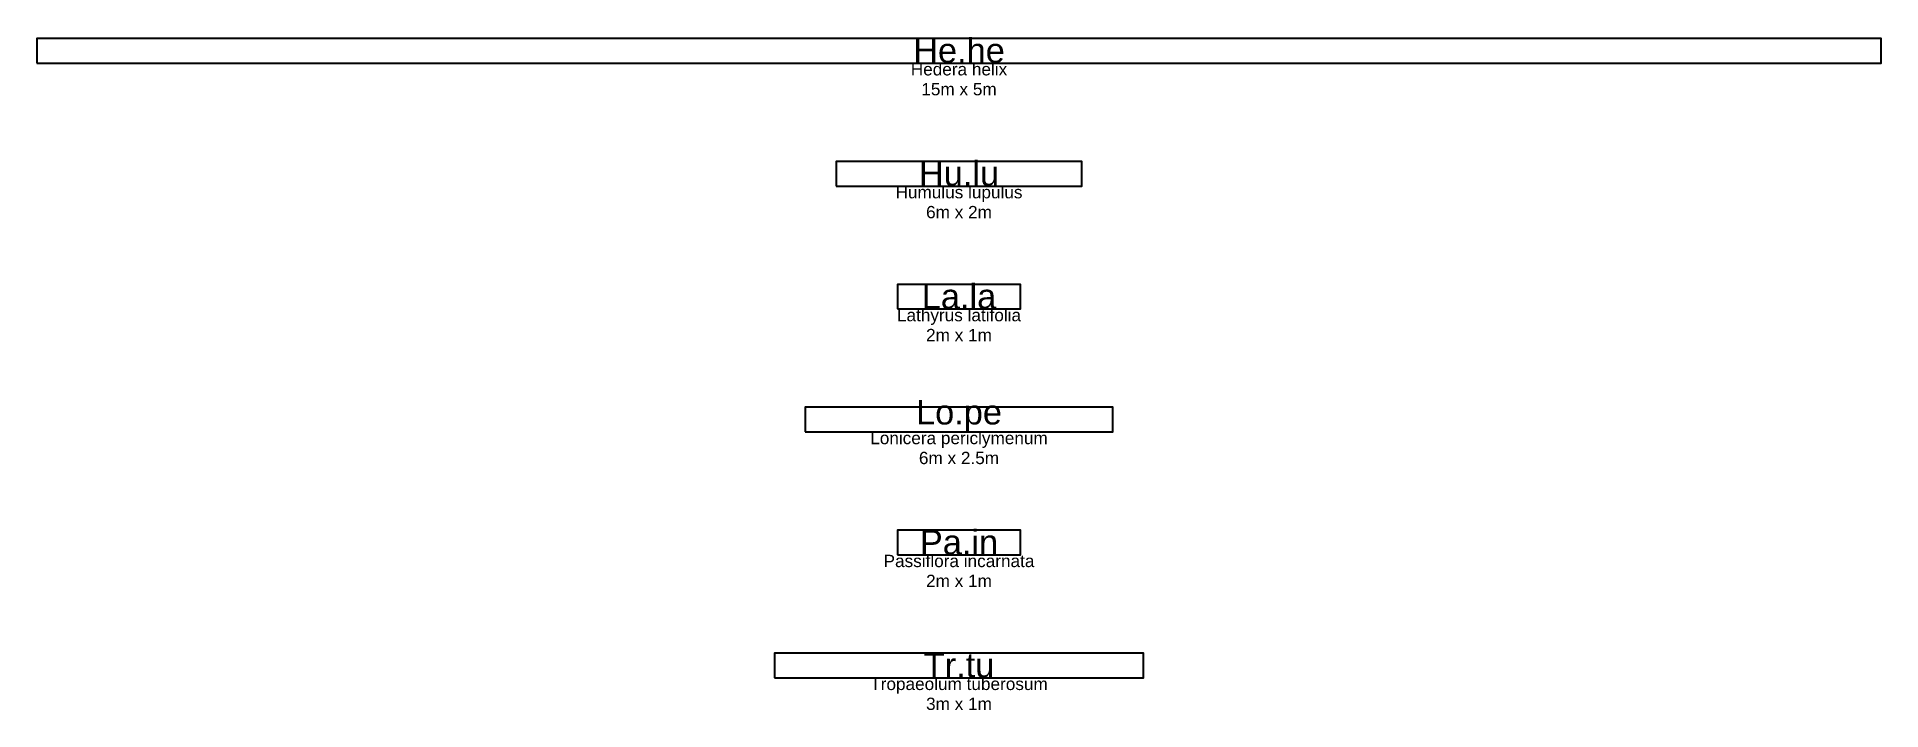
# Model space of a CAD drawing. Header units: metres. Extents: x 57.5 to 72.5, y 31.7 to 52.
# Drawn here: x 57.5 to 72.5, y 31.74 to 37.21 of the extents above; entities outside this region: 1.
import ezdxf

# ---------------------------------------------------------------- set-up
doc = ezdxf.new("R2010")
doc.units = ezdxf.units.M
for name, color, linetype, lineweight, true_color in [('Labels', 6, 'Continuous', 25, 0xff00ff), ('Plant - Climber', 3, 'Continuous', 25, 0x00ff00), ('Plant label', 30, 'Continuous', 25, 0xff7f00)]:
    doc.layers.add(name, color=color, linetype=linetype, lineweight=lineweight, true_color=true_color)
doc.styles.add('textstyle11', font='')
doc.styles.add('textstyle12', font='')
doc.styles.add('textstyle13', font='')
doc.styles.add('textstyle14', font='')
doc.styles.add('textstyle15', font='')
doc.styles.add('textstyle16', font='')
doc.styles.add('textstyle17', font='')
doc.styles.add('textstyle18', font='')
doc.styles.add('textstyle19', font='')
doc.styles.add('textstyle20', font='')
doc.styles.add('textstyle21', font='')
doc.styles.add('textstyle22', font='')
doc.styles.add('textstyle23', font='')
doc.styles.get('textstyle11').set_extended_font_data('Arial')
doc.styles.get('textstyle12').set_extended_font_data('Arial')
doc.styles.get('textstyle13').set_extended_font_data('Arial')
doc.styles.get('textstyle14').set_extended_font_data('Arial')
doc.styles.get('textstyle15').set_extended_font_data('Arial')
doc.styles.get('textstyle16').set_extended_font_data('Arial')
doc.styles.get('textstyle17').set_extended_font_data('Arial')
doc.styles.get('textstyle18').set_extended_font_data('Arial')
doc.styles.get('textstyle19').set_extended_font_data('Arial')
doc.styles.get('textstyle20').set_extended_font_data('Arial')
doc.styles.get('textstyle21').set_extended_font_data('Arial')
doc.styles.get('textstyle22').set_extended_font_data('Arial')
doc.styles.get('textstyle23').set_extended_font_data('Arial')

# ---------------------------------------------------------------- blocks, each defined once
blk = doc.blocks.new('Climber - Lathyrus latifolia')
at = {"layer": 'Plant - Climber', "flags": 128}
blk.add_lwpolyline([(-0.5, 0), (0.5, 0), (0.5, 0.2), (-0.5, 0.2)], close=True, dxfattribs=at)
at = {"layer": 'Plant - Climber', "insert": (0, 0), "char_height": 0.2, "attachment_point": 8, "line_spacing_factor": 0.971628, "style": 'textstyle22'}
blk.add_mtext('\\c32767;La.la', dxfattribs=at)
at = {"layer": 'Plant label', "insert": (0, 0), "char_height": 0.1, "attachment_point": 2, "line_spacing_factor": 0.971628, "style": 'textstyle16'}
blk.add_mtext('\\c32767;Lathyrus latifolia\\P2m x 1m', dxfattribs=at)
blk = doc.blocks.new('Climber - Hedera helix')
at = {"layer": 'Plant - Climber', "flags": 128}
blk.add_lwpolyline([(-7.5, 0), (7.5, 0), (7.5, 0.2), (-7.5, 0.2)], close=True, dxfattribs=at)
at = {"layer": 'Plant - Climber', "insert": (0, 0), "char_height": 0.2, "attachment_point": 8, "line_spacing_factor": 0.971628, "style": 'textstyle17'}
blk.add_mtext('\\c32767;He.he', dxfattribs=at)
at = {"layer": 'Plant label', "insert": (0, 0), "char_height": 0.1, "attachment_point": 2, "line_spacing_factor": 0.971628, "style": 'textstyle11'}
blk.add_mtext('\\c32767;Hedera helix\\P15m x 5m', dxfattribs=at)
blk = doc.blocks.new('Climber - Humulus lupulus')
at = {"layer": 'Plant - Climber', "flags": 128}
blk.add_lwpolyline([(-1, 0), (1, 0), (1, 0.2), (-1, 0.2)], close=True, dxfattribs=at)
at = {"layer": 'Plant - Climber', "insert": (0, 0), "char_height": 0.2, "attachment_point": 8, "line_spacing_factor": 0.971628, "style": 'textstyle19'}
blk.add_mtext('\\c32767;Hu.lu', dxfattribs=at)
at = {"layer": 'Plant label', "insert": (0, 0), "char_height": 0.1, "attachment_point": 2, "line_spacing_factor": 0.971628, "style": 'textstyle13'}
blk.add_mtext('\\c32767;Humulus lupulus\\P6m x 2m', dxfattribs=at)
blk = doc.blocks.new('Climber - Passiflora incarnata')
at = {"layer": 'Plant - Climber', "flags": 128}
blk.add_lwpolyline([(-0.5, 0), (0.5, 0), (0.5, 0.2), (-0.5, 0.2)], close=True, dxfattribs=at)
at = {"layer": 'Plant - Climber', "insert": (0, 0), "char_height": 0.2, "attachment_point": 8, "line_spacing_factor": 0.971628, "style": 'textstyle20'}
blk.add_mtext('\\c32767;Pa.in', dxfattribs=at)
at = {"layer": 'Plant label', "insert": (0, 0), "char_height": 0.1, "attachment_point": 2, "line_spacing_factor": 0.971628, "style": 'textstyle14'}
blk.add_mtext('\\c32767;Passiflora incarnata\\P2m x 1m', dxfattribs=at)
blk = doc.blocks.new('Climber - Tropaeolum tuberosum')
at = {"layer": 'Plant - Climber', "flags": 128}
blk.add_lwpolyline([(-1.5, 0), (1.5, 0), (1.5, 0.2), (-1.5, 0.2)], close=True, dxfattribs=at)
at = {"layer": 'Plant - Climber', "insert": (0, 0), "char_height": 0.2, "attachment_point": 8, "line_spacing_factor": 0.971628, "style": 'textstyle21'}
blk.add_mtext('\\c32767;Tr.tu', dxfattribs=at)
at = {"layer": 'Plant label', "insert": (0, 0), "char_height": 0.1, "attachment_point": 2, "line_spacing_factor": 0.971628, "style": 'textstyle15'}
blk.add_mtext('\\c32767;Tropaeolum tuberosum\\P3m x 1m', dxfattribs=at)
blk = doc.blocks.new('Climber - Lonicera periclymenum')
at = {"layer": 'Plant - Climber', "flags": 128}
blk.add_lwpolyline([(-1.25, 0), (1.25, 0), (1.25, 0.2), (-1.25, 0.2)], close=True, dxfattribs=at)
at = {"layer": 'Plant - Climber', "insert": (0, 0), "char_height": 0.2, "attachment_point": 8, "line_spacing_factor": 0.971628, "style": 'textstyle18'}
blk.add_mtext('\\c32767;Lo.pe', dxfattribs=at)
at = {"layer": 'Plant label', "insert": (0, 0), "char_height": 0.1, "attachment_point": 2, "line_spacing_factor": 0.971628, "style": 'textstyle12'}
blk.add_mtext('\\c32767;Lonicera periclymenum\\P6m x 2.5m', dxfattribs=at)

msp = doc.modelspace()

# ---------------------------------------------------------------- block references
at = {"layer": 'Plant - Climber'}
for name, p in [('Climber - Hedera helix', (65, 37)), ('Climber - Humulus lupulus', (65, 36)), ('Climber - Lathyrus latifolia', (65, 35)), ('Climber - Lonicera periclymenum', (65, 34)), ('Climber - Passiflora incarnata', (65, 33)), ('Climber - Tropaeolum tuberosum', (65, 32))]:
    msp.add_blockref(name, p, dxfattribs=at)

# ---------------------------------------------------------------- texts
at = {"layer": 'Labels', "insert": (60.031, 49.983), "char_height": 2, "attachment_point": 7, "line_spacing_factor": 0.971628, "style": 'textstyle23'}
msp.add_mtext('FRUIT', dxfattribs=at)

doc.saveas('drawing.dxf')
